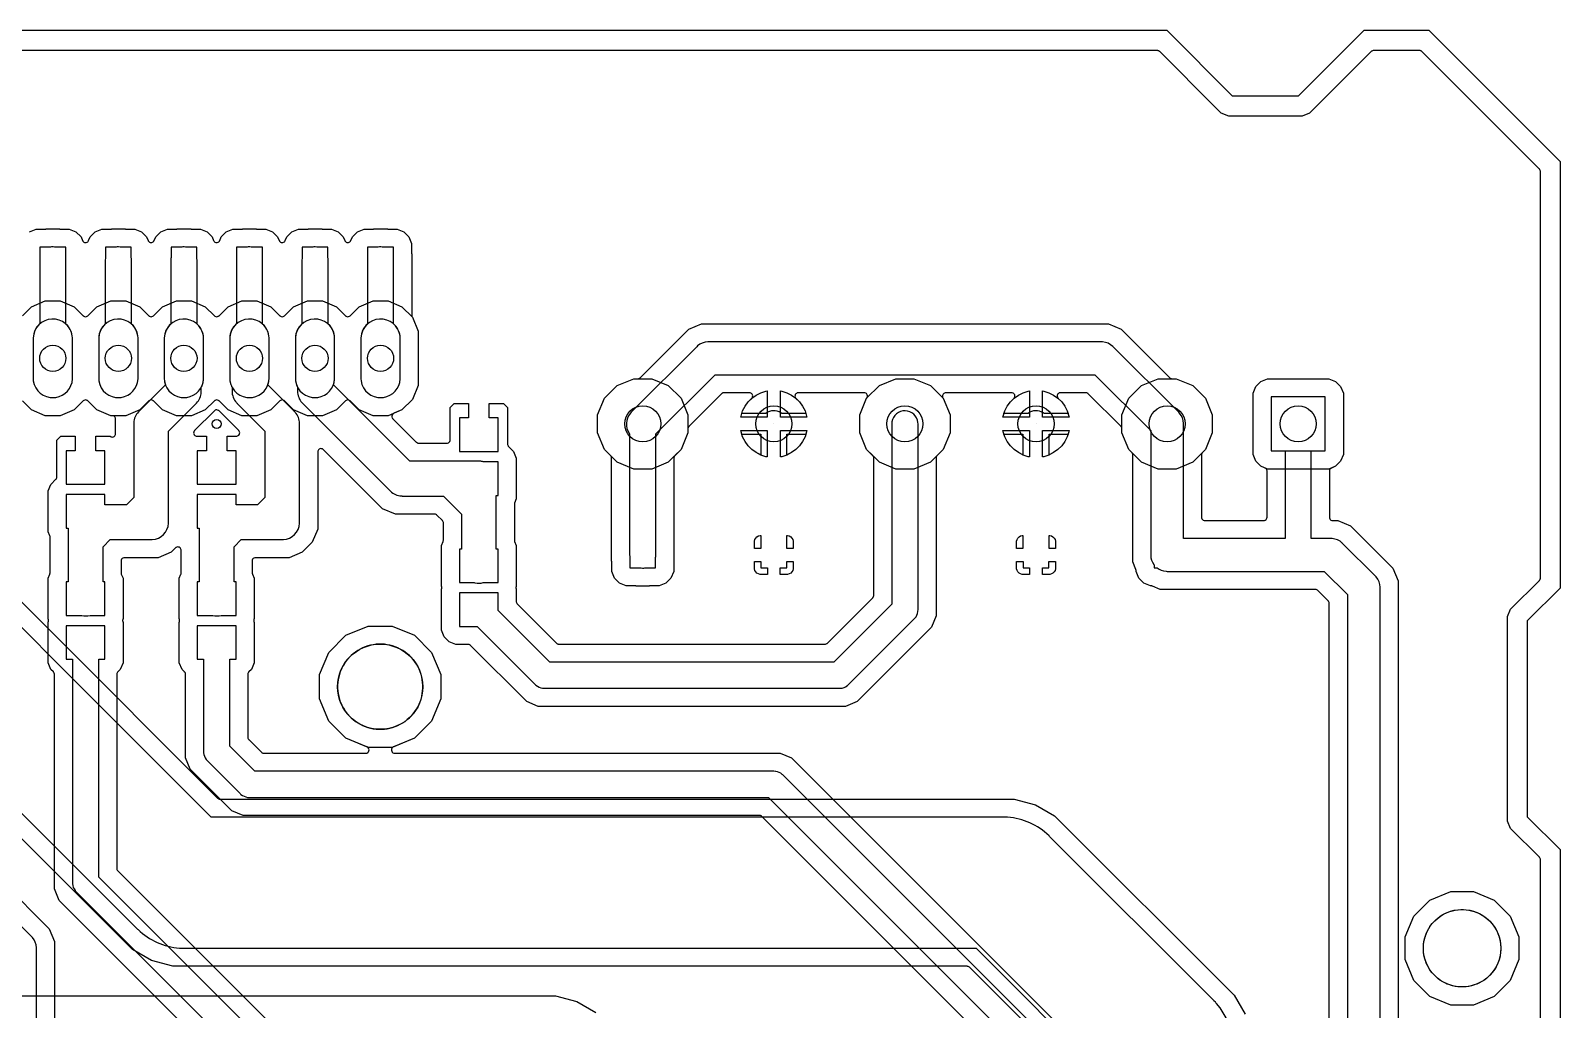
# Model space of a CAD drawing. Header units: millimetres. Extents: x 0 to 160, y -1 to 70.
# Drawn here: x 100.7 to 160, y 31.9 to 69.9 of the extents above; entities that cross this region are included whole.
import ezdxf

# ---------------------------------------------------------------- set-up
doc = ezdxf.new("R2010")
doc.units = ezdxf.units.MM

msp = doc.modelspace()

# ---------------------------------------------------------------- linework, layer by layer
at = {"layer": '16_copper'}
for points in [[(159.244, 30.854), (159.244, 37.726), (159.243, 37.731), (159.243, 37.737, 0.111436), (159.226, 37.79), (159.222, 37.796), (159.217, 37.804), (159.211, 37.811), (159.207, 37.816), (158.092, 38.93), (157.974, 39.216), (157.974, 47.144), (158.092, 47.43), (159.207, 48.544), (159.21, 48.549), (159.214, 48.552, 0.11143), (159.24, 48.602), (159.241, 48.609), (159.243, 48.619), (159.243, 48.628), (159.244, 48.634), (159.244, 64.396), (159.243, 64.401), (159.243, 64.407, 0.111436), (159.226, 64.46), (159.222, 64.466), (159.217, 64.474), (159.211, 64.481), (159.207, 64.486), (154.656, 69.037), (154.651, 69.04), (154.648, 69.044, 0.11143), (154.598, 69.07), (154.591, 69.071), (154.581, 69.073), (154.572, 69.073), (154.566, 69.074), (152.774, 69.074), (152.769, 69.073), (152.763, 69.073, 0.111436), (152.71, 69.056), (152.704, 69.052), (152.696, 69.047), (152.689, 69.041), (152.684, 69.037), (150.3, 66.652), (150.014, 66.534), (147.166, 66.534), (146.88, 66.652), (146.644, 66.888), (144.496, 69.037), (144.491, 69.04), (144.488, 69.044, 0.11143), (144.438, 69.07), (144.431, 69.071), (144.421, 69.073), (144.412, 69.073), (144.406, 69.074), (15.614, 69.074)], [(100.703, 62.053), (100.961, 62.16), (101.315, 62.16), (101.324, 62.161), (101.332, 62.161), (101.337, 62.162), (101.343, 62.163), (101.356, 62.168), (101.358, 62.168), (101.842, 62.168), (101.845, 62.167), (101.853, 62.164), (101.857, 62.164), (101.863, 62.162), (101.877, 62.161), (101.885, 62.16), (102.239, 62.16), (102.497, 62.053), (102.693, 61.857), (102.753, 61.714), (102.756, 61.708), (102.758, 61.702, 0.562235), (102.974, 61.691), (102.98, 61.698), (102.984, 61.707), (102.987, 61.714), (103.047, 61.857), (103.243, 62.053), (103.501, 62.16), (103.855, 62.16), (103.864, 62.161), (103.872, 62.161), (103.877, 62.162), (103.883, 62.163), (103.896, 62.168), (103.898, 62.168), (104.382, 62.168), (104.385, 62.167), (104.393, 62.164), (104.397, 62.164), (104.403, 62.162), (104.417, 62.161), (104.425, 62.16), (104.779, 62.16), (105.037, 62.053), (105.233, 61.857), (105.293, 61.714), (105.296, 61.708), (105.298, 61.702, 0.562235), (105.514, 61.691), (105.52, 61.698), (105.524, 61.707), (105.527, 61.714), (105.587, 61.857), (105.783, 62.053), (106.041, 62.16), (106.395, 62.16), (106.404, 62.161), (106.412, 62.161), (106.417, 62.162), (106.423, 62.163), (106.436, 62.168), (106.438, 62.168), (106.922, 62.168), (106.925, 62.167), (106.933, 62.164), (106.937, 62.164), (106.943, 62.162), (106.957, 62.161), (106.965, 62.16), (107.319, 62.16), (107.577, 62.053), (107.773, 61.857), (107.833, 61.714), (107.836, 61.708), (107.838, 61.702, 0.562235), (108.054, 61.691), (108.06, 61.698), (108.064, 61.707), (108.067, 61.714), (108.127, 61.857), (108.323, 62.053), (108.581, 62.16), (108.935, 62.16), (108.944, 62.161), (108.952, 62.161), (108.957, 62.162), (108.963, 62.163), (108.976, 62.168), (108.978, 62.168), (109.462, 62.168), (109.465, 62.167), (109.473, 62.164), (109.477, 62.164), (109.483, 62.162), (109.497, 62.161), (109.505, 62.16), (109.859, 62.16), (110.117, 62.053), (110.313, 61.857), (110.373, 61.714), (110.376, 61.708), (110.378, 61.702, 0.562235), (110.594, 61.691), (110.6, 61.698), (110.604, 61.707), (110.607, 61.714), (110.667, 61.857), (110.863, 62.053), (111.121, 62.16), (111.475, 62.16), (111.484, 62.161), (111.492, 62.161), (111.497, 62.162), (111.503, 62.163), (111.516, 62.168), (111.518, 62.168), (112.002, 62.168), (112.005, 62.167), (112.013, 62.164), (112.017, 62.164), (112.023, 62.162), (112.037, 62.161), (112.045, 62.16), (112.399, 62.16), (112.657, 62.053), (112.853, 61.857), (112.913, 61.714), (112.916, 61.708), (112.918, 61.702, 0.562235), (113.134, 61.691), (113.14, 61.698), (113.144, 61.707), (113.147, 61.714), (113.207, 61.857), (113.403, 62.053), (113.661, 62.16), (114.015, 62.16), (114.024, 62.161), (114.032, 62.161), (114.037, 62.162), (114.043, 62.163), (114.056, 62.168), (114.058, 62.168), (114.542, 62.168), (114.545, 62.167), (114.553, 62.164), (114.557, 62.164), (114.563, 62.162), (114.577, 62.161), (114.585, 62.16), (114.939, 62.16), (115.197, 62.053), (115.393, 61.857), (115.5, 61.599), (115.5, 61.245), (115.501, 61.236), (115.501, 61.228), (115.502, 61.223), (115.503, 61.217), (115.508, 61.204), (115.508, 61.202), (115.508, 58.824), (115.509, 58.819), (115.508, 58.813, 0.103642), (115.525, 58.76), (115.53, 58.754), (115.535, 58.746), (115.539, 58.742), (115.762, 58.203), (115.762, 56.097), (115.539, 55.56), (115.128, 55.149), (114.591, 54.926), (114.009, 54.926), (113.472, 55.149), (113.12, 55.501), (113.11, 55.509), (113.1, 55.517, 0.284788), (112.966, 55.52), (112.965, 55.52), (112.964, 55.519), (112.942, 55.502), (112.941, 55.501), (112.94, 55.501), (112.588, 55.149), (112.051, 54.926), (111.469, 54.926), (110.932, 55.149), (110.58, 55.501), (110.57, 55.509), (110.56, 55.517, 0.284788), (110.426, 55.52), (110.425, 55.52), (110.424, 55.519), (110.402, 55.502), (110.401, 55.501), (110.4, 55.501), (110.048, 55.149), (109.511, 54.926), (108.929, 54.926), (108.392, 55.149), (108.04, 55.501), (108.03, 55.509), (108.02, 55.517, 0.284788), (107.886, 55.52), (107.885, 55.52), (107.884, 55.519), (107.862, 55.502), (107.861, 55.501), (107.86, 55.501), (107.508, 55.149), (106.971, 54.926), (106.389, 54.926), (105.852, 55.149), (105.5, 55.501), (105.49, 55.509), (105.48, 55.517, 0.284788), (105.346, 55.52), (105.345, 55.52), (105.344, 55.519), (105.322, 55.502), (105.321, 55.501), (105.32, 55.501), (104.968, 55.149), (104.431, 54.926), (103.849, 54.926), (103.312, 55.149), (102.96, 55.501), (102.95, 55.509), (102.94, 55.517, 0.284788), (102.806, 55.52), (102.805, 55.52), (102.804, 55.519), (102.782, 55.502), (102.781, 55.501), (102.78, 55.501), (102.428, 55.149), (101.891, 54.926), (101.309, 54.926), (100.772, 55.149), (100.42, 55.501)], [(94.907, 53.185), (107.985, 40.107), (107.989, 40.104), (107.993, 40.1, 0.11143), (108.042, 40.074), (108.05, 40.073), (108.06, 40.071), (108.068, 40.071), (108.075, 40.07), (138.857, 40.07), (139.681, 39.849), (140.419, 39.423), (147.373, 32.469), (147.799, 31.731)], [(147.319, 30.512, 0.178596), (146.691, 32.154), (146.674, 32.171), (146.649, 32.2), (146.594, 32.257), (146.576, 32.276), (140.226, 38.626), (140.203, 38.648, 0.178595), (138.598, 39.364), (138.574, 39.365), (138.535, 39.368), (138.456, 39.369), (138.43, 39.37), (107.732, 39.37), (94.506, 52.596)], [(91.658, 48.26), (104.884, 35.034), (104.907, 35.012, 0.178595), (106.512, 34.296), (106.536, 34.295), (106.575, 34.292), (106.654, 34.291), (106.68, 34.29), (137.378, 34.29), (142.24, 29.428)], [(141.503, 29.175), (137.125, 33.553), (137.121, 33.556), (137.117, 33.56, 0.11143), (137.068, 33.586), (137.06, 33.587), (137.05, 33.589), (137.042, 33.589), (137.035, 33.59), (106.253, 33.59), (105.429, 33.811), (104.691, 34.237), (104.076, 34.852), (94.135, 44.793)]]:
    msp.add_lwpolyline(points, format="xyb", dxfattribs=at)
for points in [[(101.712, 55.633, 0.357806), (102.362, 56.351), (102.362, 57.949), (102.355, 58.024, 0.173516), (102.112, 58.477), (102.108, 58.481), (102.108, 60.96), (102.105, 61.016), (102.1, 61.045), (102.1, 61.46), (101.686, 61.46), (101.665, 61.464, 0.055524), (101.553, 61.466), (101.514, 61.46), (101.1, 61.46), (101.1, 61.047), (101.097, 61.034), (101.092, 60.96), (101.092, 58.481), (101.088, 58.477, 0.198913), (100.838, 57.949), (100.838, 56.351), (100.845, 56.276, 0.385742), (101.637, 55.626)], [(104.252, 55.633, 0.357806), (104.902, 56.351), (104.902, 57.949), (104.895, 58.024, 0.173516), (104.652, 58.477), (104.648, 58.481), (104.648, 60.96), (104.645, 61.016), (104.64, 61.045), (104.64, 61.46), (104.226, 61.46), (104.205, 61.464, 0.055524), (104.093, 61.466), (104.054, 61.46), (103.64, 61.46), (103.64, 61.047), (103.637, 61.034), (103.632, 60.96), (103.632, 58.481), (103.628, 58.477, 0.198913), (103.378, 57.949), (103.378, 56.351), (103.385, 56.276, 0.385742), (104.177, 55.626)], [(106.792, 55.633, 0.357806), (107.442, 56.351), (107.442, 57.949), (107.435, 58.024, 0.173516), (107.192, 58.477), (107.188, 58.481), (107.188, 60.96), (107.185, 61.016), (107.18, 61.045), (107.18, 61.46), (106.766, 61.46), (106.745, 61.464, 0.055524), (106.633, 61.466), (106.594, 61.46), (106.18, 61.46), (106.18, 61.047), (106.177, 61.034), (106.172, 60.96), (106.172, 58.481), (106.168, 58.477, 0.198913), (105.918, 57.949), (105.918, 56.351), (105.925, 56.276, 0.385742), (106.717, 55.626)], [(109.332, 55.633, 0.357806), (109.982, 56.351), (109.982, 57.949), (109.975, 58.024, 0.173516), (109.732, 58.477), (109.728, 58.481), (109.728, 60.96), (109.725, 61.016), (109.72, 61.045), (109.72, 61.46), (109.306, 61.46), (109.285, 61.464, 0.055524), (109.173, 61.466), (109.134, 61.46), (108.72, 61.46), (108.72, 61.047), (108.717, 61.034), (108.712, 60.96), (108.712, 58.481), (108.708, 58.477, 0.198913), (108.458, 57.949), (108.458, 56.351), (108.465, 56.276, 0.385742), (109.257, 55.626)], [(111.872, 55.633, 0.357806), (112.522, 56.351), (112.522, 57.949), (112.515, 58.024, 0.173516), (112.272, 58.477), (112.268, 58.481), (112.268, 60.96), (112.265, 61.016), (112.26, 61.045), (112.26, 61.46), (111.846, 61.46), (111.825, 61.464, 0.055524), (111.713, 61.466), (111.674, 61.46), (111.26, 61.46), (111.26, 61.047), (111.257, 61.034), (111.252, 60.96), (111.252, 58.481), (111.248, 58.477, 0.198913), (110.998, 57.949), (110.998, 56.351), (111.005, 56.276, 0.385742), (111.797, 55.626)], [(114.412, 55.633, 0.357806), (115.062, 56.351), (115.062, 57.949), (115.055, 58.024, 0.173516), (114.812, 58.477), (114.808, 58.481), (114.808, 60.96), (114.805, 61.016), (114.8, 61.045), (114.8, 61.46), (114.386, 61.46), (114.365, 61.464, 0.055524), (114.253, 61.466), (114.214, 61.46), (113.8, 61.46), (113.8, 61.047), (113.797, 61.034), (113.792, 60.96), (113.792, 58.481), (113.788, 58.477, 0.198913), (113.538, 57.949), (113.538, 56.351), (113.545, 56.276, 0.385742), (114.337, 55.626)]]:
    msp.add_lwpolyline(points, format="xyb", close=True, dxfattribs=at)
for points in [[(124.112, 52.86), (123.469, 53.126), (122.976, 53.619), (122.71, 54.262), (122.71, 54.958), (122.976, 55.601), (123.469, 56.094), (124.112, 56.36), (124.808, 56.36), (125.451, 56.094), (125.944, 55.601), (126.21, 54.958), (126.21, 54.262), (125.944, 53.619), (125.451, 53.126), (124.808, 52.86)], [(134.272, 52.86), (133.629, 53.126), (133.136, 53.619), (132.87, 54.262), (132.87, 54.958), (133.136, 55.601), (133.629, 56.094), (134.272, 56.36), (134.968, 56.36), (135.611, 56.094), (136.104, 55.601), (136.37, 54.958), (136.37, 54.262), (136.104, 53.619), (135.611, 53.126), (134.968, 52.86)], [(144.432, 52.86), (143.789, 53.126), (143.296, 53.619), (143.03, 54.262), (143.03, 54.958), (143.296, 55.601), (143.789, 56.094), (144.432, 56.36), (145.128, 56.36), (145.771, 56.094), (146.264, 55.601), (146.53, 54.958), (146.53, 54.262), (146.264, 53.619), (145.771, 53.126), (145.128, 52.86)], [(148.671, 52.86), (148.413, 52.967), (148.217, 53.163), (148.11, 53.421), (148.11, 55.799), (148.217, 56.057), (148.413, 56.253), (148.671, 56.36), (151.049, 56.36), (151.307, 56.253), (151.503, 56.057), (151.61, 55.799), (151.61, 53.421), (151.503, 53.163), (151.307, 52.967), (151.049, 52.86)], [(128.26, 54.864), (128.268, 54.915), (128.332, 55.111), (128.425, 55.293), (128.545, 55.459), (128.691, 55.605), (128.857, 55.725), (129.039, 55.818), (129.235, 55.882), (129.286, 55.89), (129.286, 54.864)], [(129.794, 54.864), (129.794, 55.89), (129.845, 55.882), (130.041, 55.818), (130.223, 55.725), (130.389, 55.605), (130.535, 55.459), (130.655, 55.293), (130.748, 55.111), (130.812, 54.915), (130.82, 54.864)], [(138.42, 54.864), (138.428, 54.915), (138.492, 55.111), (138.585, 55.293), (138.705, 55.459), (138.851, 55.605), (139.017, 55.725), (139.199, 55.818), (139.395, 55.882), (139.446, 55.89), (139.446, 54.864)], [(139.954, 54.864), (139.954, 55.89), (140.005, 55.882), (140.201, 55.818), (140.383, 55.725), (140.549, 55.605), (140.695, 55.459), (140.815, 55.293), (140.908, 55.111), (140.972, 54.915), (140.98, 54.864)], [(150.91, 55.66), (148.81, 55.66), (148.81, 53.56), (150.91, 53.56)], [(129.54, 54.61), (129.54, 54.61), (129.54, 54.61), (129.54, 54.61)], [(139.7, 54.61), (139.7, 54.61), (139.7, 54.61), (139.7, 54.61)], [(129.235, 53.338), (129.039, 53.402), (128.857, 53.495), (128.691, 53.615), (128.545, 53.761), (128.425, 53.927), (128.332, 54.109), (128.268, 54.305), (128.26, 54.356), (129.286, 54.356), (129.286, 53.33)], [(129.794, 54.356), (130.82, 54.356), (130.812, 54.305), (130.748, 54.109), (130.655, 53.927), (130.535, 53.761), (130.389, 53.615), (130.223, 53.495), (130.041, 53.402), (129.845, 53.338), (129.794, 53.33)], [(139.395, 53.338), (139.199, 53.402), (139.017, 53.495), (138.851, 53.615), (138.705, 53.761), (138.585, 53.927), (138.492, 54.109), (138.428, 54.305), (138.42, 54.356), (139.446, 54.356), (139.446, 53.33)], [(139.954, 54.356), (140.98, 54.356), (140.972, 54.305), (140.908, 54.109), (140.815, 53.927), (140.695, 53.761), (140.549, 53.615), (140.383, 53.495), (140.201, 53.402), (140.005, 53.338), (139.954, 53.33)], [(113.82, 42.074), (112.956, 42.432), (112.294, 43.093), (111.936, 43.957), (111.936, 44.892), (112.294, 45.756), (112.956, 46.418), (113.82, 46.776), (114.755, 46.776), (115.619, 46.418), (116.28, 45.756), (116.638, 44.892), (116.638, 43.957), (116.28, 43.093), (115.619, 42.432), (114.755, 42.074)], [(155.772, 32.09), (154.964, 32.425), (154.345, 33.044), (154.01, 33.852), (154.01, 34.728), (154.345, 35.536), (154.964, 36.155), (155.772, 36.49), (156.648, 36.49), (157.456, 36.155), (158.075, 35.536), (158.41, 34.728), (158.41, 33.852), (158.075, 33.044), (157.456, 32.425), (156.648, 32.09)]]:
    msp.add_lwpolyline(points, close=True, dxfattribs=at)
msp.add_lwpolyline([(93.288, 32.45), (121.077, 32.45), (121.901, 32.229), (122.639, 31.803)], dxfattribs=at)
at = {"layer": '1_copper'}
for points in [[(159.244, 30.854), (159.244, 37.726), (159.243, 37.731), (159.243, 37.737, 0.111436), (159.226, 37.79), (159.222, 37.796), (159.217, 37.804), (159.211, 37.811), (159.207, 37.816), (158.092, 38.93), (157.974, 39.216), (157.974, 47.144), (158.092, 47.43), (159.207, 48.544), (159.21, 48.549), (159.214, 48.552, 0.11143), (159.24, 48.602), (159.241, 48.609), (159.243, 48.619), (159.243, 48.628), (159.244, 48.634), (159.244, 64.396), (159.243, 64.401), (159.243, 64.407, 0.111436), (159.226, 64.46), (159.222, 64.466), (159.217, 64.474), (159.211, 64.481), (159.207, 64.486), (154.656, 69.037), (154.651, 69.04), (154.648, 69.044, 0.11143), (154.598, 69.07), (154.591, 69.071), (154.581, 69.073), (154.572, 69.073), (154.566, 69.074), (152.774, 69.074), (152.769, 69.073), (152.763, 69.073, 0.111436), (152.71, 69.056), (152.704, 69.052), (152.696, 69.047), (152.689, 69.041), (152.684, 69.037), (150.3, 66.652), (150.014, 66.534), (147.166, 66.534), (146.88, 66.652), (146.644, 66.888), (144.496, 69.037), (144.491, 69.04), (144.488, 69.044, 0.11143), (144.438, 69.07), (144.431, 69.071), (144.421, 69.073), (144.412, 69.073), (144.406, 69.074), (15.614, 69.074)], [(100.42, 58.799), (100.772, 59.151), (101.309, 59.374), (101.891, 59.374), (102.428, 59.151), (102.78, 58.799), (102.79, 58.791), (102.8, 58.783, 0.284788), (102.934, 58.78), (102.935, 58.78), (102.936, 58.781), (102.958, 58.798), (102.959, 58.799), (102.96, 58.799), (103.312, 59.151), (103.849, 59.374), (104.431, 59.374), (104.968, 59.151), (105.32, 58.799), (105.33, 58.791), (105.34, 58.783, 0.284788), (105.474, 58.78), (105.475, 58.78), (105.476, 58.781), (105.498, 58.798), (105.499, 58.799), (105.5, 58.799), (105.852, 59.151), (106.389, 59.374), (106.971, 59.374), (107.508, 59.151), (107.86, 58.799), (107.87, 58.791), (107.88, 58.783, 0.284788), (108.014, 58.78), (108.015, 58.78), (108.016, 58.781), (108.038, 58.798), (108.039, 58.799), (108.04, 58.799), (108.392, 59.151), (108.929, 59.374), (109.511, 59.374), (110.048, 59.151), (110.4, 58.799), (110.41, 58.791), (110.42, 58.783, 0.284788), (110.554, 58.78), (110.555, 58.78), (110.556, 58.781), (110.578, 58.798), (110.579, 58.799), (110.58, 58.799), (110.932, 59.151), (111.469, 59.374), (112.051, 59.374), (112.588, 59.151), (112.94, 58.799), (112.95, 58.791), (112.96, 58.783, 0.284788), (113.094, 58.78), (113.095, 58.78), (113.096, 58.781), (113.118, 58.798), (113.119, 58.799), (113.12, 58.799), (113.472, 59.151), (114.009, 59.374), (114.591, 59.374), (115.128, 59.151), (115.539, 58.74), (115.762, 58.203), (115.762, 56.097), (115.539, 55.56), (115.128, 55.149), (114.814, 55.019), (114.806, 55.014), (114.797, 55.01, 0.409209), (114.753, 54.837), (114.756, 54.834), (114.758, 54.83), (114.768, 54.818), (114.773, 54.811), (115.682, 53.902), (115.687, 53.899), (115.69, 53.895, 0.11143), (115.74, 53.869), (115.747, 53.868), (115.757, 53.866), (115.766, 53.866), (115.772, 53.865), (116.872, 53.865), (116.885, 53.866), (116.898, 53.868, 0.284783), (116.995, 53.96), (116.995, 53.961), (116.995, 53.962), (116.999, 53.99), (116.999, 53.991), (116.999, 53.992), (116.999, 55.245), (117.157, 55.404), (117.71, 55.404), (117.71, 54.84), (117.36, 54.84), (117.36, 53.54), (118.86, 53.54), (118.86, 54.84), (118.51, 54.84), (118.51, 55.404), (119.063, 55.404), (119.221, 55.245), (119.221, 53.821), (119.222, 53.816), (119.222, 53.81, 0.111436), (119.239, 53.757), (119.243, 53.751), (119.248, 53.743), (119.255, 53.737), (119.258, 53.731), (119.453, 53.537), (119.56, 53.279), (119.56, 51.701), (119.495, 51.543), (119.492, 51.535), (119.489, 51.527), (119.489, 51.522), (119.487, 51.516), (119.486, 51.502), (119.485, 51.494), (119.485, 50.106), (119.486, 50.097), (119.486, 50.088), (119.487, 50.084), (119.488, 50.078), (119.493, 50.065), (119.495, 50.057), (119.56, 49.899), (119.56, 48.321), (119.555, 48.309, 0.03842), (119.55, 48.29), (119.547, 48.282), (119.547, 48.276), (119.546, 48.271, 0.047059), (119.546, 48.243), (119.548, 48.236), (119.55, 48.226), (119.553, 48.218), (119.555, 48.211), (119.56, 48.199), (119.56, 47.721), (119.561, 47.716), (119.56, 47.71, 0.111436), (119.577, 47.657), (119.582, 47.651), (119.587, 47.643), (119.593, 47.636), (119.597, 47.631), (121.113, 46.115), (121.117, 46.112), (121.121, 46.108, 0.11143), (121.171, 46.082), (121.178, 46.081), (121.188, 46.079), (121.197, 46.079), (121.203, 46.078), (131.527, 46.078), (131.532, 46.079), (131.538, 46.078, 0.111436), (131.591, 46.095), (131.597, 46.1), (131.605, 46.105), (131.612, 46.111), (131.617, 46.115), (133.375, 47.873), (133.378, 47.877), (133.382, 47.881, 0.11143), (133.408, 47.931), (133.409, 47.938), (133.411, 47.948), (133.411, 47.957), (133.412, 47.963), (133.412, 53.291), (133.411, 53.296), (133.412, 53.301, 0.111436), (133.395, 53.355), (133.39, 53.36), (133.385, 53.369), (133.379, 53.375), (133.375, 53.38), (133.136, 53.619), (132.87, 54.262), (132.87, 54.958), (133.137, 55.603), (133.137, 55.603), (133.142, 55.608, 0.562213), (133.069, 55.812), (133.061, 55.814), (133.051, 55.814), (133.044, 55.815), (130.486, 55.815), (130.479, 55.814), (130.473, 55.814, 0.562221), (130.38, 55.619), (130.385, 55.611), (130.392, 55.604), (130.396, 55.598), (130.535, 55.459), (130.655, 55.293), (130.748, 55.111), (130.781, 55.01), (129.852, 55.01), (129.815, 55.037, 0.314898), (129.233, 55.015), (129.227, 55.01), (128.299, 55.01), (128.332, 55.111), (128.425, 55.293), (128.545, 55.459), (128.684, 55.598), (128.688, 55.603), (128.693, 55.608, 0.562213), (128.62, 55.812), (128.612, 55.814), (128.601, 55.814), (128.594, 55.815), (127.606, 55.815), (127.6, 55.814), (127.595, 55.815, 0.111436), (127.541, 55.798), (127.536, 55.793), (127.527, 55.788), (127.521, 55.782), (127.516, 55.778), (126.247, 54.509), (126.244, 54.505), (126.24, 54.501, 0.11143), (126.214, 54.452), (126.213, 54.444), (126.211, 54.435), (126.211, 54.426), (126.21, 54.419), (126.21, 54.262), (125.944, 53.619), (125.705, 53.38), (125.702, 53.376), (125.698, 53.372, 0.11143), (125.672, 53.323), (125.671, 53.316), (125.669, 53.306), (125.669, 53.297), (125.668, 53.291), (125.668, 49.288), (125.667, 49.285), (125.664, 49.277), (125.664, 49.273), (125.662, 49.267), (125.661, 49.253), (125.66, 49.245), (125.66, 48.891), (125.553, 48.633), (125.357, 48.437), (125.099, 48.33), (124.745, 48.33), (124.736, 48.329), (124.728, 48.329), (124.723, 48.328), (124.717, 48.327), (124.704, 48.322), (124.702, 48.322), (124.218, 48.322), (124.215, 48.323), (124.207, 48.326), (124.203, 48.326), (124.197, 48.328), (124.183, 48.329), (124.175, 48.33), (123.821, 48.33), (123.563, 48.437), (123.367, 48.633), (123.26, 48.891), (123.26, 49.245), (123.259, 49.254), (123.259, 49.262), (123.258, 49.267), (123.257, 49.273), (123.252, 49.286), (123.252, 49.288), (123.252, 53.291), (123.251, 53.296), (123.252, 53.301, 0.111436), (123.235, 53.355), (123.23, 53.36), (123.225, 53.369), (123.219, 53.375), (123.215, 53.38), (122.976, 53.619), (122.71, 54.262), (122.71, 54.958), (122.976, 55.601), (123.469, 56.094), (124.112, 56.36), (124.269, 56.36), (124.275, 56.361), (124.28, 56.36, 0.111436), (124.334, 56.377), (124.339, 56.382), (124.348, 56.387), (124.354, 56.393), (124.359, 56.397), (126.244, 58.282), (126.734, 58.485), (142.506, 58.485), (142.996, 58.282), (144.881, 56.397), (144.885, 56.394), (144.889, 56.39, 0.11143), (144.938, 56.364), (144.946, 56.363), (144.955, 56.361), (144.964, 56.361), (144.971, 56.36), (145.128, 56.36), (145.771, 56.094), (146.264, 55.601), (146.53, 54.958), (146.53, 54.262), (146.264, 53.619), (146.152, 53.507), (146.149, 53.503), (146.145, 53.499, 0.11143), (146.119, 53.45), (146.118, 53.443), (146.116, 53.433), (146.116, 53.424), (146.115, 53.418), (146.115, 50.992), (146.116, 50.979), (146.118, 50.966, 0.284783), (146.21, 50.869), (146.211, 50.869), (146.212, 50.869), (146.24, 50.865), (146.241, 50.865), (146.242, 50.865), (148.525, 50.865), (148.538, 50.866), (148.551, 50.868, 0.284783), (148.648, 50.96), (148.648, 50.961), (148.648, 50.962), (148.652, 50.99), (148.652, 50.991), (148.652, 50.992), (148.652, 52.783), (148.652, 52.785), (148.652, 52.787, 0.225672), (148.602, 52.884), (148.595, 52.888), (148.582, 52.897), (148.577, 52.898), (148.574, 52.9), (148.413, 52.967), (148.217, 53.163), (148.11, 53.421), (148.11, 55.799), (148.217, 56.057), (148.413, 56.253), (148.671, 56.36), (151.049, 56.36), (151.307, 56.253), (151.503, 56.057), (151.61, 55.799), (151.61, 53.421), (151.503, 53.163), (151.307, 52.967), (151.146, 52.9), (151.144, 52.899), (151.142, 52.899, 0.225666), (151.072, 52.815), (151.071, 52.807), (151.068, 52.792), (151.068, 52.787), (151.068, 52.783), (151.068, 50.992), (151.069, 50.979), (151.071, 50.966, 0.284783), (151.163, 50.869), (151.164, 50.869), (151.165, 50.869), (151.193, 50.865), (151.194, 50.865), (151.195, 50.865), (151.396, 50.865), (151.886, 50.662), (153.532, 49.016), (153.735, 48.526), (153.735, 9.894)], [(153.035, 10.16), (153.035, 48.26), (153.035, 48.268), (153.035, 48.276, 0.1754), (152.878, 48.679), (152.849, 48.709), (151.579, 49.979), (151.573, 49.984), (151.568, 49.99, 0.1754), (151.172, 50.164), (151.13, 50.165), (150.368, 50.165), (150.368, 53.56), (150.91, 53.56), (150.91, 55.66), (148.81, 55.66), (148.81, 53.56), (149.352, 53.56), (149.352, 50.165), (145.415, 50.165), (145.415, 54.61), (145.415, 54.618), (145.415, 54.626, 0.1754), (145.258, 55.029), (145.229, 55.059), (142.689, 57.599), (142.683, 57.604), (142.678, 57.61, 0.1754), (142.282, 57.784), (142.24, 57.785), (127, 57.785), (126.992, 57.785), (126.984, 57.785, 0.1754), (126.581, 57.628), (126.551, 57.599), (124.011, 55.059), (123.969, 55.012, 0.334127), (123.937, 54.25), (123.952, 54.23), (123.952, 49.53), (123.955, 49.474), (123.96, 49.445), (123.96, 49.03), (124.374, 49.03), (124.395, 49.026, 0.055524), (124.507, 49.024), (124.546, 49.03), (124.96, 49.03), (124.96, 49.443), (124.963, 49.456), (124.968, 49.53), (124.968, 54.22), (127.263, 56.515), (141.977, 56.515), (144.145, 54.347), (144.145, 49.53), (144.145, 49.525), (144.145, 49.519, 0.149939), (144.26, 49.165), (144.276, 49.145), (144.28, 49.14), (144.28, 49.03), (144.389, 49.03), (144.39, 49.029, 0.149938), (144.738, 48.896), (144.78, 48.895), (150.867, 48.895), (151.765, 47.997), (151.765, 10.423)], [(151.065, 13.646), (151.065, 47.654), (151.064, 47.66), (151.065, 47.665, 0.111436), (151.048, 47.719), (151.043, 47.724), (151.038, 47.733), (151.032, 47.739), (151.028, 47.744), (150.614, 48.158), (150.61, 48.161), (150.606, 48.165, 0.11143), (150.557, 48.191), (150.549, 48.192), (150.54, 48.194), (150.531, 48.194), (150.524, 48.195), (144.514, 48.195), (144.212, 48.32), (144.204, 48.323), (144.195, 48.326), (144.191, 48.326), (144.185, 48.328), (144.171, 48.329), (144.163, 48.33), (144.141, 48.33), (143.883, 48.437), (143.687, 48.633), (143.58, 48.891), (143.58, 48.913, 0.034137), (143.579, 48.931), (143.578, 48.935), (143.577, 48.941), (143.572, 48.954), (143.57, 48.962), (143.445, 49.264), (143.445, 53.418), (143.444, 53.423), (143.445, 53.428, 0.111436), (143.428, 53.482), (143.423, 53.487), (143.418, 53.496), (143.412, 53.502), (143.408, 53.507), (143.296, 53.619), (143.03, 54.262), (143.03, 54.419), (143.029, 54.425), (143.03, 54.43, 0.111436), (143.013, 54.484), (143.008, 54.489), (143.003, 54.498), (142.997, 54.504), (142.993, 54.509), (141.724, 55.778), (141.72, 55.781), (141.716, 55.785, 0.11143), (141.667, 55.811), (141.659, 55.812), (141.65, 55.814), (141.641, 55.814), (141.634, 55.815), (140.646, 55.815), (140.639, 55.814), (140.633, 55.814, 0.562221), (140.54, 55.619), (140.545, 55.611), (140.552, 55.604), (140.556, 55.598), (140.695, 55.459), (140.815, 55.293), (140.908, 55.111), (140.941, 55.01), (140.012, 55.01), (139.975, 55.037, 0.314898), (139.393, 55.015), (139.387, 55.01), (138.459, 55.01), (138.492, 55.111), (138.585, 55.293), (138.705, 55.459), (138.844, 55.598), (138.848, 55.603), (138.853, 55.608, 0.562213), (138.78, 55.812), (138.772, 55.814), (138.761, 55.814), (138.754, 55.815), (136.196, 55.815), (136.19, 55.814), (136.183, 55.814, 0.483532), (136.091, 55.619), (136.095, 55.611), (136.102, 55.604), (136.103, 55.603), (136.37, 54.958), (136.37, 54.262), (136.104, 53.619), (135.865, 53.38), (135.862, 53.376), (135.858, 53.372, 0.11143), (135.832, 53.323), (135.831, 53.316), (135.829, 53.306), (135.829, 53.297), (135.828, 53.291), (135.828, 47.17), (135.644, 46.726), (132.764, 43.846), (132.32, 43.662), (120.41, 43.662), (119.966, 43.846), (117.789, 46.023), (117.785, 46.026), (117.781, 46.03, 0.11143), (117.731, 46.056), (117.724, 46.057), (117.714, 46.059), (117.705, 46.059), (117.699, 46.06), (117.221, 46.06), (116.963, 46.167), (116.767, 46.363), (116.66, 46.621), (116.66, 48.199), (116.665, 48.211, 0.038445), (116.67, 48.23), (116.673, 48.238), (116.673, 48.244), (116.674, 48.249, 0.04706), (116.674, 48.277), (116.672, 48.284), (116.67, 48.294), (116.667, 48.302), (116.665, 48.309), (116.66, 48.321), (116.66, 49.899), (116.725, 50.057), (116.728, 50.065), (116.731, 50.073), (116.731, 50.078), (116.733, 50.084), (116.734, 50.098), (116.735, 50.106), (116.735, 50.773), (116.734, 50.779), (116.735, 50.784, 0.111436), (116.718, 50.837), (116.713, 50.843), (116.708, 50.852), (116.702, 50.858), (116.698, 50.863), (116.483, 51.078), (116.479, 51.081), (116.475, 51.085, 0.11143), (116.425, 51.111), (116.418, 51.112), (116.408, 51.114), (116.4, 51.114), (116.393, 51.115), (114.876, 51.115), (114.371, 51.324), (112.082, 53.614), (112.077, 53.618), (112.072, 53.622, 0.562197), (111.868, 53.55), (111.866, 53.541), (111.866, 53.531), (111.865, 53.524), (111.865, 50.526), (111.656, 50.021), (111.269, 49.634), (110.764, 49.425), (109.452, 49.425), (109.439, 49.424), (109.426, 49.422, 0.284783), (109.329, 49.33), (109.329, 49.329), (109.329, 49.328), (109.325, 49.3), (109.325, 49.299), (109.325, 49.298), (109.325, 48.836), (109.326, 48.827), (109.326, 48.818), (109.327, 48.814), (109.328, 48.808), (109.333, 48.795), (109.335, 48.787), (109.4, 48.629), (109.4, 47.051), (109.395, 47.039, 0.03842), (109.39, 47.02), (109.387, 47.012), (109.387, 47.006), (109.386, 47.001, 0.047059), (109.386, 46.973), (109.388, 46.966), (109.39, 46.956), (109.393, 46.948), (109.395, 46.941), (109.4, 46.929), (109.4, 45.351), (109.293, 45.093), (109.195, 44.995), (109.192, 44.991), (109.188, 44.987, 0.11143), (109.162, 44.938), (109.161, 44.93), (109.159, 44.921), (109.159, 44.912), (109.158, 44.905), (109.158, 42.463), (109.159, 42.458), (109.158, 42.452, 0.111436), (109.175, 42.399), (109.18, 42.393), (109.185, 42.385), (109.191, 42.378), (109.195, 42.373), (109.683, 41.885), (109.687, 41.882), (109.691, 41.878, 0.11143), (109.741, 41.852), (109.748, 41.851), (109.758, 41.849), (109.767, 41.849), (109.773, 41.848), (113.726, 41.848), (113.729, 41.848), (113.732, 41.848, 0.699475), (113.803, 42.076), (113.796, 42.08), (113.784, 42.088), (113.779, 42.09), (113.774, 42.092), (112.956, 42.432), (112.294, 43.093), (111.936, 43.957), (111.936, 44.892), (112.294, 45.756), (112.956, 46.418), (113.82, 46.776), (114.755, 46.776), (115.619, 46.418), (116.28, 45.756), (116.638, 44.892), (116.638, 43.957), (116.28, 43.093), (115.619, 42.432), (114.8, 42.092), (114.797, 42.091), (114.794, 42.09, 0.699462), (114.817, 41.852), (114.825, 41.851), (114.838, 41.848), (114.844, 41.849), (114.849, 41.848), (129.78, 41.848), (130.224, 41.664), (140.724, 31.164)], [(121.236, 16.756), (101.846, 36.146), (101.662, 36.59), (101.662, 44.905), (101.661, 44.911), (101.662, 44.916, 0.111436), (101.645, 44.97), (101.64, 44.975), (101.635, 44.984), (101.629, 44.99), (101.625, 44.995), (101.527, 45.093), (101.42, 45.351), (101.42, 46.929), (101.425, 46.941, 0.038445), (101.43, 46.96), (101.433, 46.968), (101.433, 46.974), (101.434, 46.979, 0.04706), (101.434, 47.007), (101.432, 47.014), (101.43, 47.024), (101.427, 47.032), (101.425, 47.039), (101.42, 47.051), (101.42, 48.629), (101.485, 48.787), (101.488, 48.795), (101.491, 48.803), (101.491, 48.808), (101.493, 48.814), (101.494, 48.828), (101.495, 48.836), (101.495, 50.224), (101.494, 50.233), (101.494, 50.242), (101.493, 50.246), (101.492, 50.252), (101.487, 50.265), (101.485, 50.273), (101.42, 50.431), (101.42, 52.009), (101.527, 52.267), (101.722, 52.461), (101.725, 52.466), (101.729, 52.469, 0.11143), (101.755, 52.519), (101.755, 52.526), (101.758, 52.536), (101.758, 52.545), (101.759, 52.551), (101.759, 53.975), (101.917, 54.134), (102.47, 54.134), (102.47, 53.57), (102.12, 53.57), (102.12, 52.27), (103.62, 52.27), (103.62, 53.57), (103.27, 53.57), (103.27, 54.134), (103.824, 54.134), (103.828, 54.129, 0.562182), (104.032, 54.202), (104.034, 54.211), (104.034, 54.221), (104.035, 54.228), (104.035, 54.799), (104.034, 54.812), (104.032, 54.825, 0.284783), (103.94, 54.922), (103.939, 54.922), (103.938, 54.922), (103.91, 54.926), (103.909, 54.926), (103.908, 54.926), (103.849, 54.926), (103.312, 55.149), (102.96, 55.501), (102.95, 55.509), (102.94, 55.517, 0.284788), (102.806, 55.52), (102.805, 55.52), (102.804, 55.519), (102.782, 55.502), (102.781, 55.501), (102.78, 55.501), (102.428, 55.149), (101.891, 54.926), (101.309, 54.926), (100.772, 55.149), (100.42, 55.501)], [(138.455, 30.017), (129.077, 39.395), (129.073, 39.398), (129.069, 39.402, 0.11143), (129.019, 39.428), (129.012, 39.429), (129.002, 39.431), (128.993, 39.431), (128.987, 39.432), (108.98, 39.432), (108.536, 39.616), (106.926, 41.226), (106.742, 41.67), (106.742, 44.905), (106.741, 44.911), (106.742, 44.916, 0.111436), (106.725, 44.97), (106.72, 44.975), (106.715, 44.984), (106.709, 44.99), (106.705, 44.995), (106.607, 45.093), (106.5, 45.351), (106.5, 46.929), (106.505, 46.941, 0.038445), (106.51, 46.96), (106.513, 46.968), (106.513, 46.974), (106.514, 46.979, 0.04706), (106.514, 47.007), (106.512, 47.014), (106.51, 47.024), (106.507, 47.032), (106.505, 47.039), (106.5, 47.051), (106.5, 48.629), (106.565, 48.787), (106.568, 48.795), (106.571, 48.803), (106.571, 48.808), (106.573, 48.814), (106.574, 48.828), (106.575, 48.836), (106.575, 49.714), (106.574, 49.72), (106.574, 49.727, 0.562221), (106.379, 49.82), (106.371, 49.815), (106.364, 49.808), (106.358, 49.804), (106.189, 49.634), (105.684, 49.425), (104.372, 49.425), (104.359, 49.424), (104.346, 49.422, 0.284783), (104.249, 49.33), (104.249, 49.329), (104.249, 49.328), (104.245, 49.3), (104.245, 49.299), (104.245, 49.298), (104.245, 48.836), (104.246, 48.827), (104.246, 48.818), (104.247, 48.814), (104.248, 48.808), (104.253, 48.795), (104.255, 48.787), (104.32, 48.629), (104.32, 47.051), (104.315, 47.039, 0.03842), (104.31, 47.02), (104.307, 47.012), (104.307, 47.006), (104.306, 47.001, 0.047059), (104.306, 46.973), (104.308, 46.966), (104.31, 46.956), (104.313, 46.948), (104.315, 46.941), (104.32, 46.929), (104.32, 45.351), (104.213, 45.093), (104.115, 44.995), (104.112, 44.991), (104.108, 44.987, 0.11143), (104.082, 44.938), (104.081, 44.93), (104.079, 44.921), (104.079, 44.912), (104.078, 44.905), (104.078, 37.383), (104.079, 37.378), (104.078, 37.372, 0.111436), (104.095, 37.319), (104.1, 37.313), (104.105, 37.305), (104.111, 37.298), (104.115, 37.293), (122.383, 19.025)], [(122.13, 18.288), (103.378, 37.04), (103.378, 45.49), (103.62, 45.49), (103.62, 46.79), (102.12, 46.79), (102.12, 45.49), (102.362, 45.49), (102.362, 36.83), (102.363, 36.809), (102.364, 36.787, 0.139564), (102.462, 36.527), (102.466, 36.523), (102.47, 36.516), (102.508, 36.474), (102.51, 36.472), (102.511, 36.471), (121.561, 17.421)], [(140.059, 30.839), (129.899, 40.999), (129.883, 41.013), (129.868, 41.028, 0.139562), (129.614, 41.143), (129.609, 41.143), (129.601, 41.144), (129.545, 41.148), (129.542, 41.148), (129.54, 41.148), (109.43, 41.148), (108.458, 42.12), (108.458, 45.49), (108.7, 45.49), (108.7, 46.79), (107.2, 46.79), (107.2, 45.49), (107.442, 45.49), (107.442, 41.91), (107.443, 41.889), (107.444, 41.867, 0.139564), (107.542, 41.607), (107.546, 41.603), (107.55, 41.596), (107.588, 41.554), (107.59, 41.552), (107.591, 41.551), (108.861, 40.281), (108.877, 40.267), (108.892, 40.252, 0.139562), (109.146, 40.137), (109.151, 40.137), (109.159, 40.136), (109.215, 40.132), (109.218, 40.132), (109.22, 40.132), (129.33, 40.132), (139.192, 30.27)], [(100.965, 30.743), (100.965, 34.29), (100.965, 34.298), (100.965, 34.306, 0.1754), (100.808, 34.709), (100.779, 34.739), (99.382, 36.136)]]:
    msp.add_lwpolyline(points, format="xyb", dxfattribs=at)
for points in [[(101.712, 55.633, 0.357806), (102.362, 56.351), (102.362, 57.949), (102.355, 58.024, 0.906347), (100.838, 57.949), (100.838, 56.351), (100.845, 56.276, 0.385742), (101.637, 55.626)], [(103.824, 50.125), (105.41, 50.125), (105.432, 50.126), (105.454, 50.126, 0.377407), (106.084, 50.758), (106.084, 50.772, 0.005004), (106.085, 50.786), (106.085, 50.8), (106.085, 54.33), (107.157, 55.403), (107.169, 55.415, 0.176408), (107.354, 55.838), (107.354, 55.862), (107.355, 55.87), (107.355, 55.873), (107.355, 55.88), (107.355, 56.034), (107.37, 56.062), (107.398, 56.131, 0.073764), (107.442, 56.351), (107.442, 57.949), (107.435, 58.024, 0.906347), (105.918, 57.949), (105.918, 56.351), (105.925, 56.276, 0.049127), (105.962, 56.131), (105.966, 56.121), (104.933, 55.087), (104.921, 55.075, 0.176408), (104.736, 54.652), (104.736, 54.628), (104.735, 54.62), (104.735, 54.617), (104.735, 54.61), (104.735, 51.754), (104.456, 51.475), (103.62, 51.475), (103.62, 51.87), (102.12, 51.87), (102.12, 50.57), (102.195, 50.57), (102.195, 48.49), (102.12, 48.49), (102.12, 47.19), (102.691, 47.19), (102.72, 47.182, 0.120876), (103.042, 47.187), (103.051, 47.19), (103.62, 47.19), (103.62, 48.49), (103.545, 48.49), (103.545, 49.846)], [(104.252, 55.633, 0.357806), (104.902, 56.351), (104.902, 57.949), (104.895, 58.024, 0.906347), (103.378, 57.949), (103.378, 56.351), (103.385, 56.276, 0.385742), (104.177, 55.626)], [(108.904, 50.125), (110.49, 50.125), (110.512, 50.126), (110.534, 50.126, 0.377407), (111.164, 50.758), (111.164, 50.772, 0.005004), (111.165, 50.786), (111.165, 50.8), (111.165, 54.61), (111.164, 54.627, 0.176419), (110.996, 55.057), (110.98, 55.074), (110.975, 55.08), (110.972, 55.082), (110.967, 55.087), (109.934, 56.121), (109.938, 56.131, 0.073764), (109.982, 56.351), (109.982, 57.949), (109.975, 58.024, 0.906347), (108.458, 57.949), (108.458, 56.351), (108.465, 56.276, 0.073764), (108.53, 56.062), (108.545, 56.034), (108.545, 55.88, 0.182823), (108.714, 55.433), (108.73, 55.416), (108.735, 55.41), (108.738, 55.408), (108.743, 55.403), (109.815, 54.33), (109.815, 51.754), (109.536, 51.475), (108.7, 51.475), (108.7, 51.87), (107.2, 51.87), (107.2, 50.57), (107.275, 50.57), (107.275, 48.49), (107.2, 48.49), (107.2, 47.19), (107.771, 47.19), (107.8, 47.182, 0.120876), (108.122, 47.187), (108.131, 47.19), (108.7, 47.19), (108.7, 48.49), (108.625, 48.49), (108.625, 49.846)], [(118.86, 51.84), (118.86, 53.14), (118.29, 53.14), (118.28, 53.143, 0.048154), (118.152, 53.164), (118.11, 53.165), (115.43, 53.165), (112.474, 56.121), (112.478, 56.131, 0.073764), (112.522, 56.351), (112.522, 57.949), (112.515, 58.024, 0.906347), (110.998, 57.949), (110.998, 56.351), (111.005, 56.276, 0.073764), (111.07, 56.062), (111.085, 56.034), (111.085, 55.88, 0.182823), (111.254, 55.433), (111.27, 55.416), (111.275, 55.41), (111.278, 55.408), (111.283, 55.403), (114.673, 52.013), (114.685, 52.001, 0.176408), (115.108, 51.816), (115.132, 51.816), (115.14, 51.815), (115.143, 51.815), (115.15, 51.815), (116.736, 51.815), (117.435, 51.116), (117.435, 49.76), (117.36, 49.76), (117.36, 48.46), (117.931, 48.46), (117.96, 48.452, 0.120876), (118.282, 48.457), (118.291, 48.46), (118.86, 48.46), (118.86, 49.76), (118.785, 49.76), (118.785, 51.84)], [(114.412, 55.633, 0.357806), (115.062, 56.351), (115.062, 57.949), (115.055, 58.024, 0.906347), (113.538, 57.949), (113.538, 56.351), (113.545, 56.276, 0.385742), (114.337, 55.626)], [(108.7, 53.57), (108.35, 53.57), (108.35, 54.134), (108.715, 54.134), (108.722, 54.135), (108.728, 54.134, 0.562221), (108.821, 54.33), (108.816, 54.338), (108.809, 54.345), (108.805, 54.351), (108.04, 55.116), (108.03, 55.124), (108.02, 55.132, 0.284788), (107.886, 55.135), (107.885, 55.135), (107.884, 55.134), (107.862, 55.117), (107.861, 55.116), (107.86, 55.116), (107.095, 54.351), (107.091, 54.346), (107.086, 54.341, 0.562197), (107.159, 54.137), (107.168, 54.135), (107.178, 54.135), (107.185, 54.134), (107.55, 54.134), (107.55, 53.57), (107.2, 53.57), (107.2, 52.27), (108.7, 52.27)], [(135.125, 54.666, 0.878963), (134.117, 54.684), (134.112, 54.61), (134.112, 47.62), (131.87, 45.378), (120.86, 45.378), (118.86, 47.378), (118.86, 48.06), (117.36, 48.06), (117.36, 46.76), (118.042, 46.76), (120.291, 44.511), (120.307, 44.497), (120.322, 44.482, 0.139562), (120.576, 44.367), (120.581, 44.367), (120.589, 44.366), (120.645, 44.362), (120.648, 44.362), (120.65, 44.362), (132.08, 44.362), (132.101, 44.363), (132.123, 44.364, 0.139564), (132.383, 44.462), (132.387, 44.466), (132.394, 44.47), (132.436, 44.508), (132.438, 44.51), (132.439, 44.511), (134.979, 47.051), (134.993, 47.067), (135.008, 47.082, 0.139562), (135.123, 47.336), (135.123, 47.341), (135.124, 47.349), (135.128, 47.405), (135.128, 47.408), (135.128, 47.41), (135.128, 54.61)]]:
    msp.add_lwpolyline(points, format="xyb", close=True, dxfattribs=at)
for points in [[(128.857, 53.495), (128.691, 53.615), (128.545, 53.761), (128.425, 53.927), (128.332, 54.109), (128.299, 54.21), (129.032, 54.21), (129.032, 53.405)], [(130.048, 54.21), (130.781, 54.21), (130.748, 54.109), (130.655, 53.927), (130.535, 53.761), (130.389, 53.615), (130.223, 53.495), (130.048, 53.405)], [(139.017, 53.495), (138.851, 53.615), (138.705, 53.761), (138.585, 53.927), (138.492, 54.109), (138.459, 54.21), (139.192, 54.21), (139.192, 53.405)], [(140.208, 54.21), (140.941, 54.21), (140.908, 54.109), (140.815, 53.927), (140.695, 53.761), (140.549, 53.615), (140.383, 53.495), (140.208, 53.405)], [(128.786, 49.78), (128.786, 50.063), (128.803, 50.128), (128.837, 50.186), (128.884, 50.233), (128.942, 50.267), (129.007, 50.284), (129.032, 50.284), (129.032, 49.78)], [(130.048, 49.78), (130.048, 50.284), (130.073, 50.284), (130.138, 50.267), (130.196, 50.233), (130.243, 50.186), (130.277, 50.128), (130.294, 50.063), (130.294, 49.78)], [(138.946, 49.78), (138.946, 50.063), (138.963, 50.128), (138.997, 50.186), (139.044, 50.233), (139.102, 50.267), (139.167, 50.284), (139.192, 50.284), (139.192, 49.78)], [(140.208, 49.78), (140.208, 50.284), (140.233, 50.284), (140.298, 50.267), (140.356, 50.233), (140.403, 50.186), (140.437, 50.128), (140.454, 50.063), (140.454, 49.78)], [(129.007, 48.776), (128.942, 48.793), (128.884, 48.827), (128.837, 48.874), (128.803, 48.932), (128.786, 48.997), (128.786, 49.28), (129.04, 49.28), (129.04, 49.03), (129.29, 49.03), (129.29, 48.776)], [(129.79, 48.776), (129.79, 49.03), (130.04, 49.03), (130.04, 49.28), (130.294, 49.28), (130.294, 48.997), (130.277, 48.932), (130.243, 48.874), (130.196, 48.827), (130.138, 48.793), (130.073, 48.776)], [(139.167, 48.776), (139.102, 48.793), (139.044, 48.827), (138.997, 48.874), (138.963, 48.932), (138.946, 48.997), (138.946, 49.28), (139.2, 49.28), (139.2, 49.03), (139.45, 49.03), (139.45, 48.776)], [(139.95, 48.776), (139.95, 49.03), (140.2, 49.03), (140.2, 49.28), (140.454, 49.28), (140.454, 48.997), (140.437, 48.932), (140.403, 48.874), (140.356, 48.827), (140.298, 48.793), (140.233, 48.776)], [(155.772, 32.09), (154.964, 32.425), (154.345, 33.044), (154.01, 33.852), (154.01, 34.728), (154.345, 35.536), (154.964, 36.155), (155.772, 36.49), (156.648, 36.49), (157.456, 36.155), (158.075, 35.536), (158.41, 34.728), (158.41, 33.852), (158.075, 33.044), (157.456, 32.425), (156.648, 32.09)]]:
    msp.add_lwpolyline(points, close=True, dxfattribs=at)
msp.add_lwpolyline([(99.689, 36.819), (101.462, 35.046), (101.665, 34.556), (101.665, 31.086)], dxfattribs=at)
at = {"layer": 'drills_NPTH'}
for centre, radius in [((114.287, 44.425), 1.651), ((156.21, 34.29), 1.5)]:
    msp.add_circle(centre, radius, dxfattribs=at)
at = {"layer": 'drills_PTH'}
for centre, radius in [((101.6, 57.15), 0.508), ((104.14, 57.15), 0.508), ((106.68, 57.15), 0.508), ((109.22, 57.15), 0.508), ((111.76, 57.15), 0.508), ((114.3, 57.15), 0.508), ((124.46, 54.61), 0.7), ((129.54, 54.61), 0.7), ((134.62, 54.61), 0.7), ((139.7, 54.61), 0.7), ((144.78, 54.61), 0.7), ((149.86, 54.61), 0.7)]:
    msp.add_circle(centre, radius, dxfattribs=at)
at = {"layer": 'drills_via_1_16'}
msp.add_circle((107.95, 54.61), 0.175, dxfattribs=at)
at = {"layer": 'holes'}
for points in [[(115.938, 44.479), (115.931, 44.587), (115.917, 44.694), (115.896, 44.8), (115.868, 44.904), (115.833, 45.006), (115.792, 45.106), (115.744, 45.203), (115.69, 45.297), (115.63, 45.387), (115.564, 45.473), (115.493, 45.554), (115.417, 45.63), (115.335, 45.702), (115.249, 45.767), (115.16, 45.827), (115.066, 45.881), (114.969, 45.929), (114.869, 45.971), (114.767, 46.005), (114.662, 46.033), (114.556, 46.054), (114.449, 46.069), (114.341, 46.076), (114.233, 46.076), (114.125, 46.069), (114.018, 46.054), (113.912, 46.033), (113.808, 46.005), (113.705, 45.971), (113.606, 45.929), (113.509, 45.881), (113.415, 45.827), (113.325, 45.767), (113.239, 45.702), (113.158, 45.63), (113.082, 45.554), (113.01, 45.473), (112.945, 45.387), (112.885, 45.297), (112.83, 45.203), (112.783, 45.106), (112.741, 45.006), (112.707, 44.904), (112.679, 44.8), (112.657, 44.694), (112.643, 44.587), (112.636, 44.479), (112.636, 44.371), (112.643, 44.263), (112.657, 44.156), (112.679, 44.049), (112.707, 43.945), (112.741, 43.843), (112.783, 43.743), (112.83, 43.646), (112.885, 43.552), (112.945, 43.462), (113.01, 43.377), (113.082, 43.295), (113.158, 43.219), (113.239, 43.148), (113.325, 43.082), (113.415, 43.022), (113.509, 42.968), (113.606, 42.92), (113.705, 42.879), (113.808, 42.844), (113.912, 42.816), (114.018, 42.795), (114.125, 42.781), (114.233, 42.774), (114.341, 42.774), (114.449, 42.781), (114.556, 42.795), (114.662, 42.816), (114.767, 42.844), (114.869, 42.879), (114.969, 42.92), (115.066, 42.968), (115.16, 43.022), (115.249, 43.082), (115.335, 43.148), (115.417, 43.219), (115.493, 43.295), (115.564, 43.377), (115.63, 43.462), (115.69, 43.552), (115.744, 43.646), (115.792, 43.743), (115.833, 43.843), (115.868, 43.945), (115.896, 44.049), (115.917, 44.156), (115.931, 44.263), (115.938, 44.371), (115.938, 44.479)], [(157.71, 34.236), (157.702, 34.13), (157.687, 34.023), (157.664, 33.919), (157.634, 33.816), (157.597, 33.716), (157.552, 33.618), (157.501, 33.524), (157.443, 33.434), (157.379, 33.348), (157.309, 33.267), (157.233, 33.191), (157.152, 33.121), (157.066, 33.057), (156.976, 32.999), (156.882, 32.948), (156.784, 32.903), (156.684, 32.866), (156.581, 32.836), (156.477, 32.813), (156.37, 32.798), (156.264, 32.79), (156.156, 32.79), (156.05, 32.798), (155.944, 32.813), (155.839, 32.836), (155.736, 32.866), (155.636, 32.903), (155.538, 32.948), (155.444, 32.999), (155.354, 33.057), (155.268, 33.121), (155.187, 33.191), (155.111, 33.267), (155.041, 33.348), (154.977, 33.434), (154.919, 33.524), (154.868, 33.618), (154.823, 33.716), (154.786, 33.816), (154.756, 33.919), (154.733, 34.023), (154.718, 34.13), (154.71, 34.236), (154.71, 34.344), (154.718, 34.45), (154.733, 34.556), (154.756, 34.661), (154.786, 34.764), (154.823, 34.864), (154.868, 34.962), (154.919, 35.056), (154.977, 35.146), (155.041, 35.232), (155.111, 35.313), (155.187, 35.389), (155.268, 35.459), (155.354, 35.523), (155.444, 35.581), (155.538, 35.632), (155.636, 35.677), (155.736, 35.714), (155.839, 35.744), (155.944, 35.767), (156.05, 35.782), (156.156, 35.79), (156.264, 35.79), (156.37, 35.782), (156.477, 35.767), (156.581, 35.744), (156.684, 35.714), (156.784, 35.677), (156.882, 35.632), (156.976, 35.581), (157.066, 35.523), (157.152, 35.459), (157.233, 35.389), (157.309, 35.313), (157.379, 35.232), (157.443, 35.146), (157.501, 35.056), (157.552, 34.962), (157.597, 34.864), (157.634, 34.764), (157.664, 34.661), (157.687, 34.556), (157.702, 34.45), (157.71, 34.344), (157.71, 34.236)]]:
    msp.add_lwpolyline(points, close=True, dxfattribs=at)
at = {"layer": 'outline'}
msp.add_lwpolyline([(55.88, -1.27), (154.94, -1.27), (160.02, 3.81), (160.02, 20.32), (158.75, 21.59), (158.75, 29.21), (160.02, 30.48), (160.02, 38.1), (158.75, 39.37), (158.75, 46.99), (160.02, 48.26), (160.02, 64.77), (154.94, 69.85), (152.4, 69.85), (149.86, 67.31), (147.32, 67.31), (144.78, 69.85), (15.24, 69.85)], dxfattribs=at)

doc.saveas('drawing.dxf')
